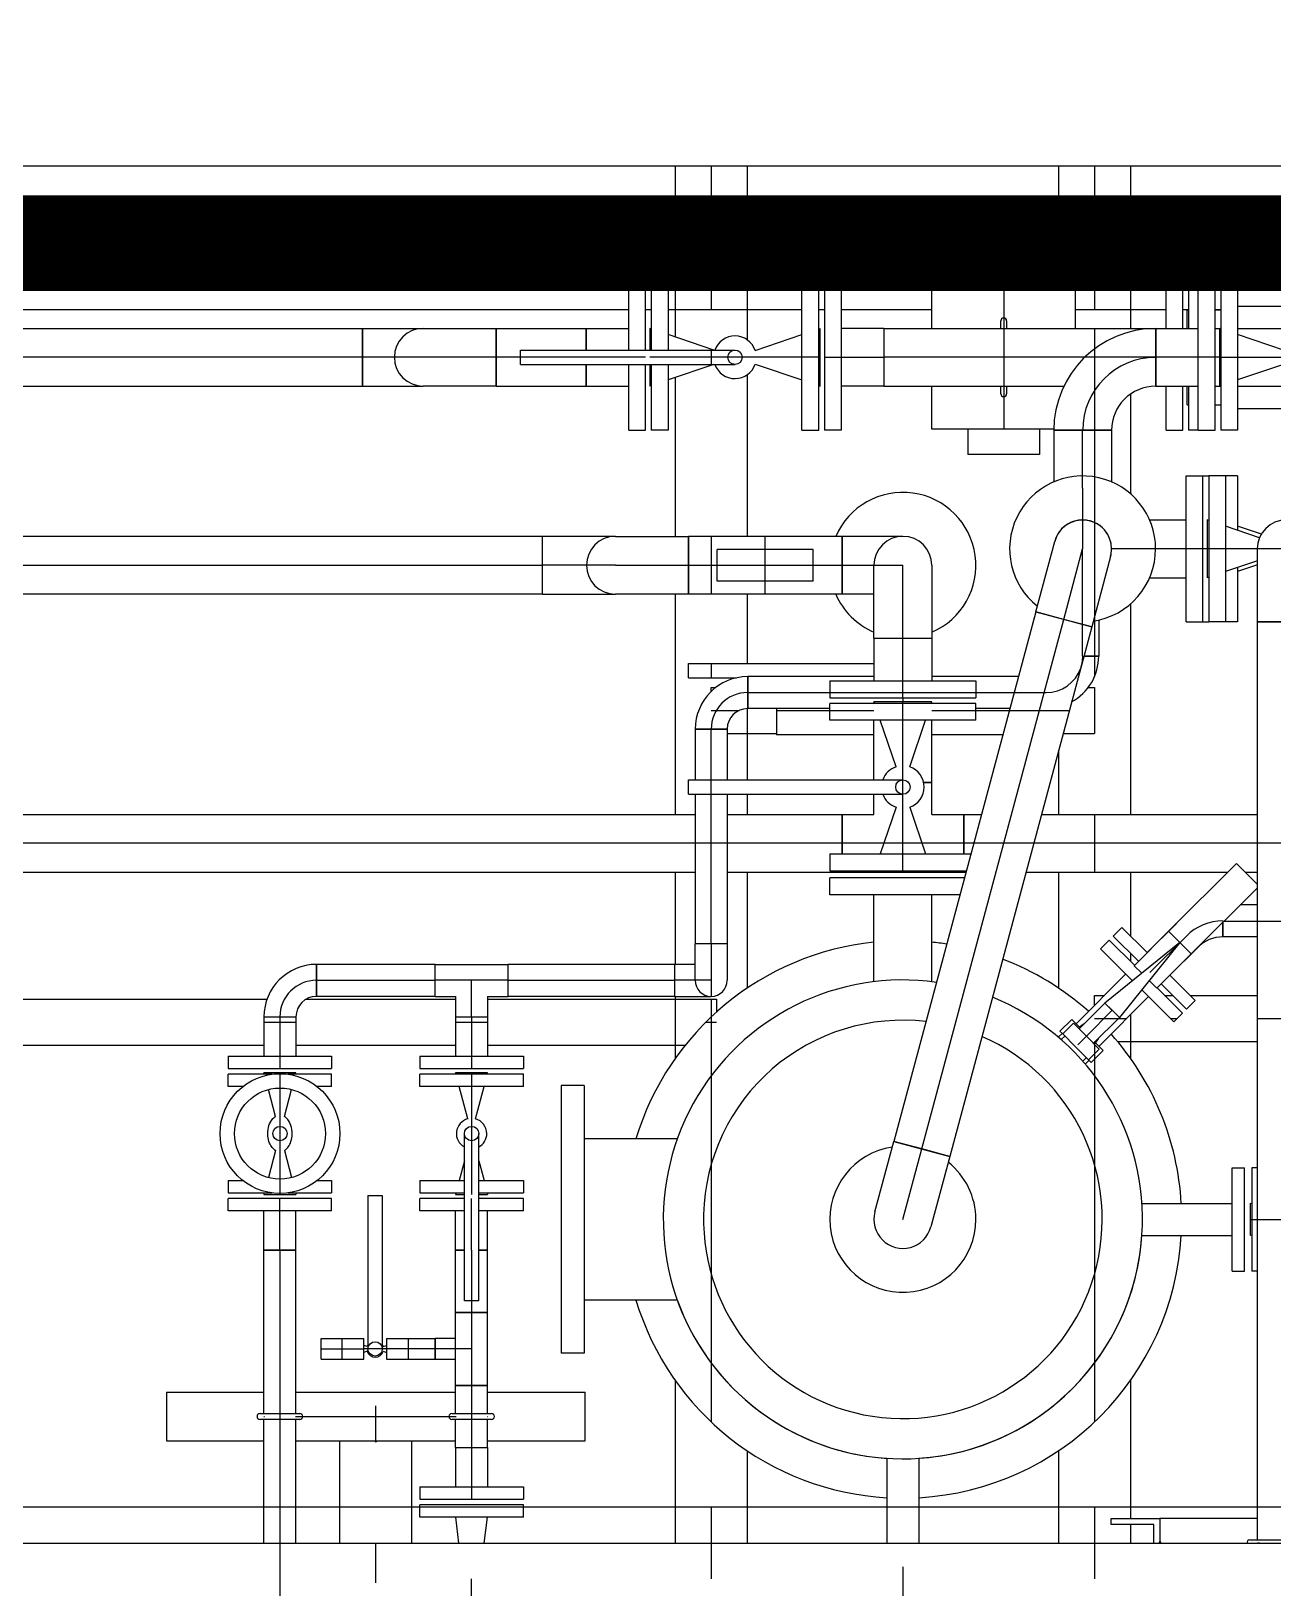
# Model space of a CAD drawing. Header units: inches. Extents: x 517790 to 538444, y 301815 to 302461.
# Drawn here: x 517886.676 to 517888.015, y 302346.398 to 302348.078 of the extents above; entities that cross this region are included whole.
import ezdxf

# ---------------------------------------------------------------- set-up
doc = ezdxf.new("R2010")
doc.units = ezdxf.units.IN
doc.header["$MEASUREMENT"] = 0
doc.linetypes.add('BLAST PROOF PARTITION-EMBED 1_DWG$0$DIVIDE2', pattern=[0.625, 0.25, -0.125, 0, -0.125, 0, -0.125])
doc.layers.add('Layout', color=6, linetype='Continuous', lineweight=15)
for name, color, linetype in [('电气-接地设计-接地线', 3, '接地线'), ('硅胶总平面底图 工艺装置区', 253, 'Continuous'), ('硅胶总平面底图0804', 253, 'Continuous')]:
    doc.layers.add(name, color=color, linetype=linetype)
doc.styles.add('EESLTYPE', font='TXT.shx')
doc.linetypes.add('接地线', pattern='A,500,["/",EESLTYPE,S=200,R=0,X=0,Y=-100],-200,60,-200', length=960)

msp = doc.modelspace()

# ---------------------------------------------------------------- linework, layer by layer
at = {"layer": 'Layout', "color": 9, "lineweight": -3}
msp.add_arc((517885.3168, 302344.7463), 11.9999, 0, 86.22389, dxfattribs=at)
at = {"layer": '电气-接地设计-接地线', "color": 1, "linetype": '接地线', "ltscale": 0.005, "const_width": 0.1033}
msp.add_lwpolyline([(517876.8497, 302347.8488), (517889.9277, 302347.8488)], dxfattribs=at)
at = {"layer": '硅胶总平面底图 工艺装置区', "linetype": 'BLAST PROOF PARTITION-EMBED 1_DWG$0$DIVIDE2', "lineweight": -3, "ltscale": 400}
msp.add_line((517871.7027, 302347.9323), (517894.8488, 302347.9323), dxfattribs=at)
at = {"layer": '硅胶总平面底图 工艺装置区', "color": 253, "linetype": 'Continuous', "lineweight": -3}
for p, q in [((517886.3758, 302347.9323), (517888.7357, 302347.9323)), ((517887.3704, 302347.9323), (517887.4479, 302347.9323)), ((517887.3704, 302347.9323), (517887.3704, 302347.7475)), ((517887.4091, 302347.9323), (517887.4091, 302347.7773)), ((517887.4479, 302347.9323), (517887.4479, 302347.7445)), ((517887.7837, 302347.9323), (517887.7837, 302347.8032)), ((517887.7837, 302347.9323), (517887.8612, 302347.9323)), ((517887.8225, 302347.9323), (517887.8225, 302347.7773)), ((517887.8612, 302347.9323), (517887.8612, 302347.7568)), ((517887.6857, 302347.8588), (517887.6857, 302347.8032)), ((517887.6857, 302347.8588), (517887.7632, 302347.8588)), ((517887.7632, 302347.8588), (517887.7632, 302347.8032)), ((517887.3202, 302347.7334), (517887.3202, 302347.8044)), ((517887.3202, 302347.8044), (517887.3384, 302347.8044)), ((517887.3384, 302347.7334), (517887.3384, 302347.8044)), ((517887.3445, 302347.8044), (517887.3445, 302347.7334)), ((517887.3626, 302347.8044), (517887.3445, 302347.8044)), ((517887.3626, 302347.8044), (517887.3626, 302347.7334)), ((517887.507, 302347.7257), (517887.507, 302347.8044)), ((517887.507, 302347.8044), (517887.5251, 302347.8044)), ((517887.5251, 302347.7257), (517887.5251, 302347.8044)), ((517887.5313, 302347.8044), (517887.5313, 302347.7257)), ((517887.5494, 302347.8044), (517887.5313, 302347.8044)), ((517887.5494, 302347.8044), (517887.5494, 302347.7257)), ((517887.802, 302347.8032), (517887.647, 302347.8032)), ((517887.647, 302347.7568), (517887.647, 302347.8032)), ((517887.7245, 302347.8032), (517887.7245, 302347.6482)), ((517887.802, 302347.7568), (517887.802, 302347.8032)), ((517887.8996, 302347.7568), (517887.8996, 302347.8044)), ((517887.8996, 302347.8044), (517887.9177, 302347.8044)), ((517887.9177, 302347.7568), (517887.9177, 302347.8044)), ((517887.9239, 302347.8044), (517887.9239, 302347.7568)), ((517887.9343, 302347.8044), (517887.9239, 302347.8044)), ((517887.9343, 302347.7257), (517887.9343, 302347.8044)), ((517887.9343, 302347.8044), (517887.9524, 302347.8044)), ((517887.9524, 302347.7257), (517887.9524, 302347.8044)), ((517887.9586, 302347.8044), (517887.9586, 302347.7257)), ((517887.9767, 302347.8044), (517887.9586, 302347.8044)), ((517887.9767, 302347.8044), (517887.9767, 302347.7257)), ((517887.9767, 302347.7809), (517888.0892, 302347.7809)), ((517886.6035, 302347.7773), (517887.3202, 302347.7773)), ((517887.3384, 302347.7773), (517887.3445, 302347.7773)), ((517887.3626, 302347.7773), (517887.507, 302347.7773)), ((517887.5251, 302347.7773), (517887.5313, 302347.7773)), ((517887.5494, 302347.7773), (517887.647, 302347.7773)), ((517887.7214, 302347.7568), (517887.7214, 302347.7649)), ((517887.7276, 302347.7649), (517887.7276, 302347.7568)), ((517887.802, 302347.7773), (517887.8996, 302347.7773)), ((517887.9177, 302347.7773), (517887.9239, 302347.7773)), ((517887.9223, 302347.7568), (517887.9223, 302347.7768)), ((517887.9223, 302347.7768), (517887.9239, 302347.7768)), ((517887.9524, 302347.7773), (517887.9586, 302347.7773)), ((517887.9524, 302347.7768), (517887.9586, 302347.7768)), ((517886.5856, 302347.7568), (517887.0331, 302347.7568)), ((517887.0331, 302347.7257), (517887.0331, 302347.7568)), ((517887.0331, 302347.7568), (517887.0987, 302347.7568)), ((517887.0331, 302347.7568), (517887.0331, 302347.6945)), ((517887.0987, 302347.7568), (517887.1774, 302347.7568)), ((517887.1774, 302347.7568), (517887.1774, 302347.7257)), ((517887.1774, 302347.7568), (517887.2743, 302347.7568)), ((517887.1774, 302347.6945), (517887.1774, 302347.7568)), ((517887.2743, 302347.7568), (517887.2743, 302347.7334)), ((517887.2743, 302347.7334), (517887.2743, 302347.7568)), ((517887.2743, 302347.7568), (517887.3202, 302347.7568)), ((517887.343, 302347.7568), (517887.343, 302347.7334)), ((517887.3445, 302347.7563), (517887.343, 302347.7568)), ((517887.412, 302347.7334), (517887.3626, 302347.7502)), ((517887.4566, 302347.733), (517887.507, 302347.7502)), ((517887.5251, 302347.7563), (517887.5267, 302347.7568)), ((517887.5267, 302347.6945), (517887.5267, 302347.7568)), ((517887.5953, 302347.7568), (517887.5494, 302347.7568)), ((517887.5953, 302347.7568), (517887.5953, 302347.7257)), ((517887.5953, 302347.7568), (517887.8884, 302347.7568)), ((517887.5953, 302347.7568), (517887.5953, 302347.7257)), ((517887.8225, 302347.7568), (517887.8225, 302347.3815)), ((517887.8884, 302347.7568), (517887.8884, 302347.6945)), ((517887.8884, 302347.7257), (517887.8884, 302347.7568)), ((517887.8884, 302347.7568), (517887.9343, 302347.7568)), ((517887.9524, 302347.7568), (517887.9586, 302347.7568)), ((517887.957, 302347.7568), (517887.957, 302347.6945)), ((517887.9586, 302347.7563), (517887.957, 302347.7568)), ((517887.9767, 302347.7568), (517888.1211, 302347.7568)), ((517888.0271, 302347.733), (517887.9767, 302347.7502)), ((517887.2035, 302347.7257), (517887.2035, 302347.7334)), ((517887.2035, 302347.7334), (517887.4348, 302347.7334)), ((517887.4091, 302347.7344), (517887.4091, 302347.717)), ((517887.0331, 302347.7257), (517886.5856, 302347.7257)), ((517887.0675, 302347.7257), (517887.0331, 302347.7257)), ((517887.0331, 302347.7257), (517887.0331, 302347.7257)), ((517887.0331, 302347.7257), (517887.0331, 302347.7257)), ((517887.0331, 302347.6945), (517887.0331, 302347.7257)), ((517887.0987, 302347.7257), (517887.0675, 302347.7257)), ((517887.1774, 302347.7257), (517887.0987, 302347.7257)), ((517887.2035, 302347.7257), (517887.1774, 302347.7257)), ((517887.1774, 302347.7257), (517887.1774, 302347.6945)), ((517887.1774, 302347.7257), (517887.1774, 302347.7257)), ((517887.1774, 302347.7257), (517887.1774, 302347.7257)), ((517887.2743, 302347.7257), (517887.2035, 302347.7257)), ((517887.2035, 302347.7179), (517887.2035, 302347.7257)), ((517887.2035, 302347.7179), (517887.4348, 302347.7179)), ((517887.3384, 302347.7257), (517887.2743, 302347.7257)), ((517887.2743, 302347.7179), (517887.2743, 302347.6945)), ((517887.2743, 302347.6945), (517887.2743, 302347.7179)), ((517887.3202, 302347.6469), (517887.3202, 302347.7179)), ((517887.3384, 302347.6469), (517887.3384, 302347.7179)), ((517887.5267, 302347.7257), (517887.343, 302347.7257)), ((517887.343, 302347.7179), (517887.343, 302347.6945)), ((517887.3445, 302347.7179), (517887.3445, 302347.6469)), ((517887.3626, 302347.7179), (517887.3626, 302347.6469)), ((517887.412, 302347.7179), (517887.3626, 302347.7012)), ((517887.4566, 302347.7183), (517887.507, 302347.7012)), ((517887.507, 302347.6469), (517887.507, 302347.7257)), ((517887.5251, 302347.6469), (517887.5251, 302347.7257)), ((517887.5313, 302347.7257), (517887.5953, 302347.7257)), ((517887.5313, 302347.7257), (517887.5313, 302347.6469)), ((517887.5494, 302347.7257), (517887.5494, 302347.6469)), ((517887.8117, 302347.7257), (517887.5953, 302347.7257)), ((517887.5953, 302347.7257), (517887.5953, 302347.6945)), ((517887.5953, 302347.7257), (517887.5953, 302347.6945)), ((517887.8883, 302347.7257), (517887.8117, 302347.7257)), ((517887.8884, 302347.7257), (517887.8883, 302347.7257)), ((517887.8884, 302347.7257), (517887.8884, 302347.7257)), ((517887.9524, 302347.7257), (517887.8884, 302347.7257)), ((517887.8884, 302347.6945), (517887.8884, 302347.7257)), ((517887.9343, 302347.6469), (517887.9343, 302347.7257)), ((517887.957, 302347.7257), (517887.9524, 302347.7257)), ((517887.9524, 302347.6469), (517887.9524, 302347.7257)), ((517887.957, 302347.7257), (517888.1407, 302347.7257)), ((517887.9586, 302347.7257), (517887.9586, 302347.6469)), ((517887.9767, 302347.7257), (517887.9767, 302347.6469)), ((517888.0271, 302347.7183), (517887.9767, 302347.7012)), ((517887.3704, 302347.7038), (517887.3704, 302347.5325)), ((517887.4479, 302347.7068), (517887.4479, 302347.5325)), ((517886.5856, 302347.6945), (517887.0331, 302347.6945)), ((517887.0331, 302347.6945), (517887.0987, 302347.6945)), ((517887.1774, 302347.6945), (517887.0987, 302347.6945)), ((517887.1774, 302347.6945), (517887.2743, 302347.6945)), ((517887.2743, 302347.6945), (517887.3202, 302347.6945)), ((517887.3445, 302347.695), (517887.343, 302347.6945)), ((517887.5251, 302347.695), (517887.5267, 302347.6945)), ((517887.5953, 302347.6945), (517887.5494, 302347.6945)), ((517887.5953, 302347.6945), (517887.7893, 302347.6945)), ((517887.647, 302347.6482), (517887.647, 302347.6945)), ((517887.7214, 302347.6864), (517887.7214, 302347.6945)), ((517887.7276, 302347.6945), (517887.7276, 302347.6864)), ((517887.8612, 302347.686), (517887.8612, 302347.5785)), ((517887.8884, 302347.6945), (517887.9343, 302347.6945)), ((517887.8996, 302347.6469), (517887.8996, 302347.6945)), ((517887.9177, 302347.6469), (517887.9177, 302347.6945)), ((517887.9223, 302347.6745), (517887.9223, 302347.6945)), ((517887.9239, 302347.6945), (517887.9239, 302347.6469)), ((517887.9524, 302347.6945), (517887.9586, 302347.6945)), ((517887.9586, 302347.695), (517887.957, 302347.6945)), ((517887.9767, 302347.6945), (517888.1211, 302347.6945)), ((517887.9223, 302347.6745), (517887.9239, 302347.6745)), ((517887.9524, 302347.6745), (517887.9586, 302347.6745)), ((517887.9767, 302347.6704), (517888.0892, 302347.6704)), ((517887.3202, 302347.6469), (517887.3384, 302347.6469)), ((517887.3626, 302347.6469), (517887.3445, 302347.6469)), ((517887.507, 302347.6469), (517887.5251, 302347.6469)), ((517887.5494, 302347.6469), (517887.5313, 302347.6469)), ((517887.7785, 302347.6482), (517887.647, 302347.6482)), ((517887.6857, 302347.6482), (517887.6857, 302347.6209)), ((517887.7632, 302347.6482), (517887.7632, 302347.6209)), ((517887.8408, 302347.6469), (517887.7785, 302347.6469)), ((517887.7785, 302347.6469), (517887.7785, 302347.5913)), ((517887.7785, 302347.6469), (517887.8408, 302347.6469)), ((517887.8096, 302347.5977), (517887.8096, 302347.6469)), ((517887.8096, 302347.6469), (517887.8096, 302347.6469)), ((517887.8096, 302347.6469), (517887.8096, 302347.6469)), ((517887.8408, 302347.6469), (517887.8408, 302347.5913)), ((517887.8996, 302347.6469), (517887.9177, 302347.6469)), ((517887.9343, 302347.6469), (517887.9239, 302347.6469)), ((517887.9343, 302347.6469), (517887.9524, 302347.6469)), ((517887.9767, 302347.6469), (517887.9586, 302347.6469)), ((517887.7632, 302347.6209), (517887.6857, 302347.6209)), ((517887.8096, 302347.5846), (517887.8096, 302347.5977)), ((517887.9212, 302347.519), (517887.9212, 302347.5977)), ((517887.9212, 302347.5977), (517887.9393, 302347.5977)), ((517887.9393, 302347.519), (517887.9393, 302347.5977)), ((517887.9393, 302347.5977), (517887.9455, 302347.5977)), ((517887.9455, 302347.5977), (517887.9455, 302347.519)), ((517887.9636, 302347.5977), (517887.9455, 302347.5977)), ((517887.9636, 302347.5977), (517887.9636, 302347.519)), ((517887.9767, 302347.5977), (517887.9636, 302347.5977)), ((517887.9767, 302347.5977), (517887.9767, 302347.539)), ((517887.8096, 302347.5846), (517887.8096, 302347.519)), ((517887.8096, 302347.5846), (517887.8096, 302347.5846)), ((517887.8819, 302347.5502), (517887.9212, 302347.5502)), ((517887.9439, 302347.5502), (517887.9439, 302347.519)), ((517887.9455, 302347.5496), (517887.9439, 302347.5502)), ((517887.2271, 302347.5325), (517886.5856, 302347.5325)), ((517887.2271, 302347.4701), (517887.2271, 302347.5325)), ((517887.2271, 302347.5013), (517887.2271, 302347.5325)), ((517887.3058, 302347.5325), (517887.2271, 302347.5325)), ((517887.3058, 302347.5325), (517887.3846, 302347.5325)), ((517887.3846, 302347.4701), (517887.3846, 302347.5325)), ((517887.4674, 302347.5325), (517887.3846, 302347.5325)), ((517887.3846, 302347.5325), (517887.3846, 302347.4701)), ((517887.4091, 302347.5325), (517887.4091, 302347.4701)), ((517887.4674, 302347.4701), (517887.4674, 302347.5325)), ((517887.5502, 302347.5325), (517887.4674, 302347.5325)), ((517887.5502, 302347.4701), (517887.5502, 302347.5325)), ((517887.5502, 302347.5325), (517887.5502, 302347.4701)), ((517887.6158, 302347.5325), (517887.5502, 302347.5325)), ((517888.0004, 302347.531), (517887.9636, 302347.5435)), ((517888.0023, 302347.5348), (517887.9767, 302347.5435)), ((517887.4674, 302347.5185), (517887.4157, 302347.5185)), ((517887.4157, 302347.4841), (517887.4157, 302347.5185)), ((517887.519, 302347.5185), (517887.4674, 302347.5185)), ((517887.519, 302347.4841), (517887.519, 302347.5185)), ((517887.7591, 302347.451), (517887.7795, 302347.5271)), ((517887.7892, 302347.4429), (517887.8096, 302347.519)), ((517887.8096, 302347.4665), (517887.8096, 302347.519)), ((517887.8752, 302347.519), (517887.8408, 302347.519)), ((517887.8884, 302347.519), (517887.8752, 302347.519)), ((517887.8752, 302347.519), (517887.8752, 302347.519)), ((517887.9393, 302347.519), (517887.8884, 302347.519)), ((517887.9212, 302347.4403), (517887.9212, 302347.519)), ((517887.9393, 302347.4403), (517887.9393, 302347.519)), ((517887.9439, 302347.519), (517887.9393, 302347.519)), ((517887.998, 302347.519), (517887.9439, 302347.519)), ((517887.9439, 302347.519), (517887.9439, 302347.4878)), ((517887.9455, 302347.519), (517887.9455, 302347.4403)), ((517887.9636, 302347.519), (517887.9636, 302347.4403)), ((517887.998, 302347.4403), (517887.998, 302347.519)), ((517888.0291, 302347.519), (517887.998, 302347.519)), ((517886.5856, 302347.5013), (517887.2271, 302347.5013)), ((517887.2271, 302347.5013), (517887.2271, 302347.5013)), ((517887.2271, 302347.5013), (517887.2271, 302347.5013)), ((517887.2746, 302347.5013), (517887.2271, 302347.5013)), ((517887.2271, 302347.4701), (517887.2271, 302347.5013)), ((517887.3058, 302347.5013), (517887.2746, 302347.5013)), ((517887.3058, 302347.5013), (517887.3846, 302347.5013)), ((517887.3845, 302347.5013), (517887.3845, 302347.5013)), ((517887.3846, 302347.5013), (517887.3845, 302347.5013)), ((517887.3846, 302347.5013), (517887.4157, 302347.5013)), ((517887.4157, 302347.5013), (517887.4674, 302347.5013)), ((517887.4674, 302347.5013), (517887.4674, 302347.5013)), ((517887.4674, 302347.5013), (517887.4674, 302347.5013)), ((517887.4674, 302347.5013), (517887.519, 302347.5013)), ((517887.519, 302347.5013), (517887.5502, 302347.5013)), ((517887.5502, 302347.5013), (517887.5846, 302347.5013)), ((517887.5502, 302347.5013), (517887.5502, 302347.5013)), ((517887.5846, 302347.5013), (517887.6158, 302347.5013)), ((517887.5846, 302347.4226), (517887.5846, 302347.5013)), ((517887.6158, 302347.4226), (517887.6158, 302347.5013)), ((517887.647, 302347.5013), (517887.647, 302347.4226)), ((517887.8397, 302347.5109), (517887.8194, 302347.4349)), ((517887.998, 302347.5062), (517887.9636, 302347.4945)), ((517887.998, 302347.5017), (517887.9767, 302347.4945)), ((517887.9767, 302347.499), (517887.9767, 302347.4403)), ((517887.4674, 302347.4841), (517887.4157, 302347.4841)), ((517887.519, 302347.4841), (517887.4674, 302347.4841)), ((517887.8819, 302347.4878), (517887.9212, 302347.4878)), ((517887.9455, 302347.4884), (517887.9439, 302347.4878)), ((517887.2271, 302347.4701), (517886.5856, 302347.4701)), ((517887.2271, 302347.4701), (517887.3058, 302347.4701)), ((517887.3846, 302347.4701), (517887.3058, 302347.4701)), ((517887.3704, 302347.4701), (517887.3704, 302347.2325)), ((517887.4674, 302347.4701), (517887.3846, 302347.4701)), ((517887.4479, 302347.4701), (517887.4479, 302347.3954)), ((517887.5502, 302347.4701), (517887.4674, 302347.4701)), ((517887.5846, 302347.4701), (517887.5502, 302347.4701)), ((517887.8096, 302347.4034), (517887.8096, 302347.4665)), ((517887.8096, 302347.4665), (517887.8096, 302347.4665)), ((517887.7591, 302347.451), (517887.6061, 302346.8798)), ((517887.7591, 302347.451), (517887.8194, 302347.4349)), ((517887.7892, 302347.4429), (517887.7591, 302347.451)), ((517887.8612, 302347.4595), (517887.8612, 302347.2325)), ((517887.6362, 302346.8717), (517887.7892, 302347.4429)), ((517887.8194, 302347.4349), (517887.6663, 302346.8637)), ((517887.7893, 302347.4429), (517887.7892, 302347.4429)), ((517887.8194, 302347.4349), (517887.7892, 302347.4429)), ((517887.7893, 302347.443), (517887.7893, 302347.4429)), ((517887.8269, 302347.4422), (517887.8269, 302347.4034)), ((517887.9212, 302347.4403), (517887.9393, 302347.4403)), ((517887.9393, 302347.4403), (517887.9455, 302347.4403)), ((517887.9636, 302347.4403), (517887.9455, 302347.4403)), ((517887.9767, 302347.4403), (517887.9636, 302347.4403)), ((517888.0603, 302347.4403), (517887.998, 302347.4403)), ((517887.998, 302347.4403), (517888.0603, 302347.4403)), ((517887.998, 302346.45), (517887.998, 302347.4403)), ((517887.5846, 302347.4226), (517887.6158, 302347.4226)), ((517887.5846, 302347.4226), (517887.5846, 302347.3766)), ((517887.5846, 302347.4226), (517887.647, 302347.4226)), ((517887.6158, 302347.3585), (517887.6158, 302347.4226)), ((517887.6158, 302347.4226), (517887.647, 302347.4226)), ((517887.6158, 302347.4226), (517887.6158, 302347.4226)), ((517887.6158, 302347.4226), (517887.6158, 302347.4226)), ((517887.647, 302347.4226), (517887.647, 302347.3766)), ((517887.3845, 302347.3799), (517887.3845, 302347.3954)), ((517887.3845, 302347.3954), (517887.5846, 302347.3954)), ((517887.4091, 302347.3954), (517887.4091, 302347.3799)), ((517887.8096, 302347.4034), (517887.8096, 302347.4034)), ((517887.8096, 302347.4034), (517887.8096, 302347.4033)), ((517887.8269, 302347.4034), (517887.8109, 302347.4034)), ((517887.8109, 302347.4034), (517887.8269, 302347.4034)), ((517887.3845, 302347.3799), (517887.4363, 302347.3799)), ((517887.4485, 302347.3813), (517887.4485, 302347.3467)), ((517887.4485, 302347.364), (517887.4485, 302347.3813)), ((517887.5846, 302347.3813), (517887.4485, 302347.3813)), ((517887.7405, 302347.3813), (517887.647, 302347.3813)), ((517887.4091, 302347.3653), (517887.4091, 302347.3696)), ((517887.4091, 302347.3696), (517887.4141, 302347.3696)), ((517887.4485, 302347.364), (517887.4485, 302347.364)), ((517887.4485, 302347.364), (517887.4485, 302347.364)), ((517887.4485, 302347.364), (517887.5371, 302347.364)), ((517887.4485, 302347.3467), (517887.4485, 302347.364)), ((517887.5371, 302347.3766), (517887.6158, 302347.3766)), ((517887.5371, 302347.3766), (517887.5371, 302347.3585)), ((517887.5371, 302347.364), (517887.6946, 302347.364)), ((517887.6158, 302347.3766), (517887.6946, 302347.3766)), ((517887.6946, 302347.3766), (517887.6946, 302347.3585)), ((517887.6946, 302347.364), (517887.7358, 302347.364)), ((517887.7358, 302347.364), (517887.7703, 302347.364)), ((517887.7703, 302347.364), (517887.7703, 302347.364)), ((517887.7703, 302347.364), (517887.7703, 302347.364)), ((517887.8157, 302347.3696), (517887.8225, 302347.3696)), ((517887.8225, 302347.3696), (517887.8225, 302347.32)), ((517887.4091, 302347.3448), (517887.4394, 302347.3448)), ((517887.4479, 302347.3467), (517887.4479, 302347.2698)), ((517887.5371, 302347.3467), (517887.4485, 302347.3467)), ((517887.4797, 302347.3467), (517887.4797, 302347.3185)), ((517887.4797, 302347.3448), (517887.5846, 302347.3448)), ((517887.5371, 302347.3585), (517887.6158, 302347.3585)), ((517887.6158, 302347.3523), (517887.5371, 302347.3523)), ((517887.5371, 302347.3342), (517887.5371, 302347.3523)), ((517887.6158, 302347.3539), (517887.5846, 302347.3539)), ((517887.5852, 302347.3523), (517887.5846, 302347.3539)), ((517887.6158, 302347.3585), (517887.6158, 302347.3539)), ((517887.6158, 302347.3585), (517887.6946, 302347.3585)), ((517887.6158, 302347.1702), (517887.6158, 302347.3539)), ((517887.647, 302347.3539), (517887.6158, 302347.3539)), ((517887.6946, 302347.3523), (517887.6158, 302347.3523)), ((517887.6464, 302347.3523), (517887.647, 302347.3539)), ((517887.647, 302347.3448), (517887.7952, 302347.3448)), ((517887.6946, 302347.3342), (517887.6946, 302347.3523)), ((517887.7312, 302347.3467), (517887.6946, 302347.3467)), ((517887.6158, 302347.3342), (517887.5371, 302347.3342)), ((517887.5846, 302347.2698), (517887.5846, 302347.3342)), ((517887.6084, 302347.2838), (517887.5913, 302347.3342)), ((517887.6946, 302347.3342), (517887.6158, 302347.3342)), ((517887.6232, 302347.2838), (517887.6403, 302347.3342)), ((517887.647, 302347.267), (517887.647, 302347.3342)), ((517887.4264, 302347.3246), (517887.3919, 302347.3246)), ((517887.3919, 302347.3246), (517887.3919, 302347.2698)), ((517887.3919, 302347.3246), (517887.4264, 302347.3246)), ((517887.4091, 302347.2698), (517887.4091, 302347.3246)), ((517887.4091, 302347.3246), (517887.4091, 302347.3246)), ((517887.4091, 302347.3246), (517887.4091, 302347.3246)), ((517887.4264, 302347.3246), (517887.4264, 302347.2698)), ((517887.4264, 302347.32), (517887.4797, 302347.32)), ((517887.5846, 302347.3185), (517887.4797, 302347.3185)), ((517887.7236, 302347.3185), (517887.647, 302347.3185)), ((517887.7886, 302347.32), (517887.8225, 302347.32)), ((517887.7837, 302347.3019), (517887.7837, 302347.2325)), ((517887.3845, 302347.2621), (517887.3845, 302347.2698)), ((517887.3845, 302347.2698), (517887.6158, 302347.2698)), ((517887.3845, 302347.2543), (517887.3845, 302347.2621)), ((517887.4091, 302347.2543), (517887.4091, 302347.2698)), ((517887.6382, 302347.267), (517887.647, 302347.267)), ((517887.647, 302347.267), (517887.6382, 302347.267)), ((517887.647, 302347.2325), (517887.647, 302347.267)), ((517887.3845, 302347.2543), (517887.6158, 302347.2543)), ((517887.3919, 302347.2543), (517887.3919, 302347.0929)), ((517887.4091, 302347.0929), (517887.4091, 302347.2543)), ((517887.4264, 302347.2543), (517887.4264, 302347.0929)), ((517887.4479, 302347.2543), (517887.4479, 302347.2325)), ((517887.5846, 302347.2325), (517887.5846, 302347.2543)), ((517886.5856, 302347.2325), (517887.3919, 302347.2325)), ((517887.4264, 302347.2325), (517887.5502, 302347.2325)), ((517887.5502, 302347.1899), (517887.5502, 302347.2325)), ((517887.5502, 302347.2325), (517887.5846, 302347.2325)), ((517887.5502, 302347.2325), (517887.5502, 302347.1899)), ((517887.6084, 302347.2403), (517887.5913, 302347.1899)), ((517887.6232, 302347.2403), (517887.6403, 302347.1899)), ((517887.647, 302347.2325), (517887.6814, 302347.2325)), ((517887.6814, 302347.2325), (517887.6814, 302347.1899)), ((517887.6814, 302347.2325), (517887.7006, 302347.2325)), ((517887.6814, 302347.1899), (517887.6814, 302347.2325)), ((517887.7651, 302347.2325), (517887.998, 302347.2325)), ((517887.8225, 302347.2325), (517887.8225, 302347.1702)), ((517887.3919, 302347.2014), (517886.5856, 302347.2014)), ((517887.4264, 302347.2014), (517887.3919, 302347.2014)), ((517887.5502, 302347.2014), (517887.4264, 302347.2014)), ((517887.5952, 302347.2014), (517887.5502, 302347.2014)), ((517887.5502, 302347.2014), (517887.5502, 302347.2014)), ((517887.5502, 302347.2014), (517887.5502, 302347.2014)), ((517887.6364, 302347.2014), (517887.5952, 302347.2014)), ((517887.6814, 302347.2014), (517887.6364, 302347.2014)), ((517887.6923, 302347.2014), (517887.6814, 302347.2014)), ((517887.6814, 302347.2014), (517887.6814, 302347.2014)), ((517887.7568, 302347.2014), (517887.6923, 302347.2014)), ((517887.998, 302347.2014), (517887.7568, 302347.2014)), ((517888.0603, 302347.2014), (517887.998, 302347.2014)), ((517887.5371, 302347.1899), (517887.6158, 302347.1899)), ((517887.5371, 302347.1899), (517887.5371, 302347.1718)), ((517887.6158, 302347.1899), (517887.6892, 302347.1899)), ((517887.9754, 302347.1796), (517887.9023, 302347.1065)), ((517887.998, 302347.157), (517887.9754, 302347.1796)), ((517886.5856, 302347.1702), (517887.3919, 302347.1702)), ((517887.3704, 302347.1702), (517887.3704, 302347.0708)), ((517887.4264, 302347.1702), (517887.5502, 302347.1702)), ((517887.4479, 302347.1702), (517887.4479, 302347.0451)), ((517887.5371, 302347.1718), (517887.6158, 302347.1718)), ((517887.6158, 302347.164), (517887.5371, 302347.164)), ((517887.5371, 302347.1459), (517887.5371, 302347.164)), ((517887.5502, 302347.1702), (517887.5502, 302347.1718)), ((517887.5502, 302347.1718), (517887.5502, 302347.1702)), ((517887.5502, 302347.1702), (517887.5847, 302347.1702)), ((517887.5852, 302347.1718), (517887.5846, 302347.1702)), ((517887.5846, 302347.1702), (517887.647, 302347.1702)), ((517887.6158, 302347.1718), (517887.6843, 302347.1718)), ((517887.6822, 302347.164), (517887.6158, 302347.164)), ((517887.6464, 302347.1718), (517887.647, 302347.1702)), ((517887.647, 302347.1702), (517887.6814, 302347.1702)), ((517887.6814, 302347.1718), (517887.6814, 302347.1702)), ((517887.6814, 302347.1702), (517887.6814, 302347.1718)), ((517887.6814, 302347.1702), (517887.6839, 302347.1702)), ((517887.7484, 302347.1702), (517887.966, 302347.1702)), ((517887.7837, 302347.1702), (517887.7837, 302347.0451)), ((517887.8612, 302347.1702), (517887.8612, 302347.1015)), ((517887.9848, 302347.1702), (517887.998, 302347.1702)), ((517887.6158, 302347.1459), (517887.5371, 302347.1459)), ((517887.5846, 302347.0521), (517887.5846, 302347.1459)), ((517887.6774, 302347.1459), (517887.6158, 302347.1459)), ((517887.647, 302347.0521), (517887.647, 302347.1459)), ((517887.998, 302347.1535), (517887.9267, 302347.0822)), ((517887.998, 302347.1349), (517887.9794, 302347.1349)), ((517887.852, 302347.1107), (517887.8427, 302347.1014)), ((517887.852, 302347.1107), (517887.8793, 302347.0835)), ((517887.9092, 302347.1135), (517887.8792, 302347.0835)), ((517887.9092, 302347.1135), (517887.9093, 302347.1135)), ((517887.9092, 302347.1135), (517887.9093, 302347.1135)), ((517887.9609, 302347.1176), (517887.9621, 302347.1176)), ((517887.9609, 302347.1176), (517887.9609, 302347.1176)), ((517887.9609, 302347.1176), (517887.9609, 302347.1176)), ((517887.9609, 302347.1004), (517887.9609, 302347.1164)), ((517887.9609, 302347.1164), (517887.9609, 302347.1004)), ((517887.9621, 302347.1176), (517887.998, 302347.1176)), ((517887.998, 302347.1176), (517888.0603, 302347.1176)), ((517887.4264, 302347.0929), (517887.3919, 302347.0929)), ((517887.4264, 302347.0929), (517887.3919, 302347.0929)), ((517887.3919, 302347.0536), (517887.3919, 302347.0929)), ((517887.4091, 302347.0929), (517887.4091, 302347.0929)), ((517887.4091, 302347.0929), (517887.4091, 302347.0929)), ((517887.4091, 302347.0929), (517887.4091, 302347.0536)), ((517887.4264, 302347.0929), (517887.4264, 302347.0536)), ((517887.829, 302347.0877), (517887.8383, 302347.097)), ((517887.9145, 302347.0944), (517887.8336, 302347.0291)), ((517887.8656, 302347.0698), (517887.8383, 302347.097)), ((517887.8427, 302347.1014), (517887.8699, 302347.0741)), ((517887.9145, 302347.0944), (517887.8492, 302347.0135)), ((517887.9023, 302347.1065), (517887.8652, 302347.0694)), ((517887.8821, 302347.062), (517887.9215, 302347.1013)), ((517887.9267, 302347.0822), (517887.9023, 302347.1065)), ((517887.9215, 302347.1013), (517887.9215, 302347.1013)), ((517887.9215, 302347.1013), (517887.9215, 302347.1013)), ((517887.998, 302347.1004), (517887.9609, 302347.1004)), ((517887.8635, 302347.0532), (517887.829, 302347.0877)), ((517887.8612, 302347.0828), (517887.8612, 302347.0741)), ((517887.9267, 302347.0822), (517887.8896, 302347.0451)), ((517887.9337, 302347.0891), (517887.9036, 302347.0591)), ((517887.9336, 302347.0891), (517887.9337, 302347.0891)), ((517887.9336, 302347.0891), (517887.9337, 302347.0891)), ((517886.9835, 302347.0708), (517886.9835, 302347.0363)), ((517886.9835, 302347.0363), (517886.9835, 302347.0708)), ((517887.1114, 302347.0708), (517886.9835, 302347.0708)), ((517887.1114, 302347.0363), (517887.1114, 302347.0708)), ((517887.1114, 302347.0363), (517887.1114, 302347.0708)), ((517887.1114, 302347.0708), (517887.1902, 302347.0708)), ((517887.1902, 302347.0363), (517887.1902, 302347.0708)), ((517887.1902, 302347.0363), (517887.1902, 302347.0708)), ((517887.3698, 302347.0708), (517887.1902, 302347.0708)), ((517887.3698, 302347.0536), (517887.3698, 302347.0708)), ((517887.3919, 302347.0708), (517887.3698, 302347.0708)), ((517887.3698, 302347.0363), (517887.3698, 302347.0708)), ((517887.8026, 302347.0068), (517887.8562, 302347.0605)), ((517887.8734, 302347.0612), (517887.8652, 302347.0694)), ((517887.9036, 302347.0591), (517887.9309, 302347.0319)), ((517886.9835, 302347.0536), (517886.9835, 302347.0536)), ((517886.9835, 302347.0536), (517886.9835, 302347.0536)), ((517886.9835, 302347.0536), (517887.1114, 302347.0536)), ((517887.1114, 302347.0536), (517887.1115, 302347.0536)), ((517887.1902, 302347.0536), (517887.1114, 302347.0536)), ((517887.1115, 302347.0536), (517887.1115, 302347.0536)), ((517887.1508, 302347.0142), (517887.1508, 302347.0536)), ((517887.1902, 302347.0536), (517887.1902, 302347.0536)), ((517887.1902, 302347.0536), (517887.3698, 302347.0536)), ((517887.3698, 302347.0536), (517887.3698, 302347.0536)), ((517887.3698, 302347.0536), (517887.3698, 302347.0536)), ((517887.3919, 302347.0536), (517887.3698, 302347.0536)), ((517887.3698, 302347.0363), (517887.3698, 302347.0536)), ((517887.4091, 302347.0536), (517887.3919, 302347.0536)), ((517887.4091, 302347.0536), (517887.4091, 302347.0363)), ((517887.9079, 302347.0088), (517887.8733, 302347.0434)), ((517887.8896, 302347.0451), (517887.8814, 302347.0533)), ((517887.9172, 302347.0182), (517887.8899, 302347.0454)), ((517887.8943, 302347.0498), (517887.9215, 302347.0225)), ((517886.5708, 302347.0332), (517886.9302, 302347.0332)), ((517886.9722, 302347.0332), (517887.1336, 302347.0332)), ((517887.1114, 302347.0363), (517886.9835, 302347.0363)), ((517887.1114, 302347.0363), (517887.1336, 302347.0363)), ((517887.1336, 302347.0363), (517887.1336, 302347.0142)), ((517887.1681, 302347.0363), (517887.1902, 302347.0363)), ((517887.1681, 302347.0363), (517887.1681, 302347.0142)), ((517887.1681, 302347.0332), (517887.4147, 302347.0332)), ((517887.3698, 302347.0363), (517887.1902, 302347.0363)), ((517887.3698, 302347.0363), (517887.4091, 302347.0363)), ((517887.3704, 302347.0363), (517887.3704, 302346.9694)), ((517887.4091, 302347.0332), (517887.4091, 302346.5772)), ((517887.4147, 302347.0332), (517887.4147, 302347.0192)), ((517887.8336, 302347.0291), (517887.8058, 302347.0013)), ((517887.8225, 302347.0267), (517887.8225, 302347.0373)), ((517887.8225, 302347.0373), (517887.8331, 302347.0373)), ((517887.827, 302346.9824), (517887.8806, 302347.0361)), ((517887.8336, 302347.0291), (517887.8492, 302347.0135)), ((517887.8414, 302347.0213), (517887.8336, 302347.0291)), ((517887.898, 302347.0373), (517887.9067, 302347.0373)), ((517887.9309, 302347.0319), (517887.9215, 302347.0225)), ((517887.9254, 302347.0373), (517887.998, 302347.0373)), ((517886.9269, 302347.0142), (517886.9442, 302347.0142)), ((517886.9269, 302347.0142), (517886.9269, 302346.9717)), ((517886.9269, 302347.0142), (517886.9614, 302347.0142)), ((517886.9269, 302347.0084), (517886.9614, 302347.0084)), ((517886.9442, 302347.0142), (517886.9442, 302346.9585)), ((517886.9442, 302347.0142), (517886.9614, 302347.0142)), ((517886.9442, 302347.0142), (517886.9442, 302347.0142)), ((517886.9442, 302347.0142), (517886.9442, 302347.0142)), ((517886.9614, 302347.0142), (517886.9614, 302346.9717)), ((517887.1336, 302347.0142), (517887.1681, 302347.0142)), ((517887.1336, 302347.0142), (517887.1508, 302347.0142)), ((517887.1336, 302347.0142), (517887.1336, 302346.9717)), ((517887.1336, 302347.0084), (517887.1681, 302347.0084)), ((517887.1508, 302347.0142), (517887.1508, 302347.0142)), ((517887.1508, 302347.0142), (517887.1508, 302346.9585)), ((517887.1508, 302347.0142), (517887.1681, 302347.0142)), ((517887.1681, 302347.0142), (517887.1681, 302346.9717)), ((517887.4033, 302347.0084), (517887.4147, 302347.0084)), ((517887.7852, 302346.9987), (517887.798, 302347.0114)), ((517887.807, 302347.0024), (517887.798, 302347.0114)), ((517887.8136, 302346.9935), (517887.8414, 302347.0213)), ((517887.8492, 302347.0135), (517887.8214, 302346.9857)), ((517887.8225, 302347.0125), (517887.8571, 302347.0125)), ((517887.8492, 302347.0135), (517887.8414, 302347.0213)), ((517887.8612, 302347.0167), (517887.8612, 302346.9694)), ((517887.9042, 302347.0125), (517887.9115, 302347.0125)), ((517887.9079, 302347.0088), (517887.9172, 302347.0182)), ((517887.998, 302347.0125), (517888.4614, 302347.0125)), ((517887.7834, 302346.9922), (517887.7875, 302346.9963)), ((517887.7881, 302346.9958), (517887.7852, 302346.9987)), ((517887.7865, 302346.9896), (517887.7904, 302346.9935)), ((517887.7881, 302346.9958), (517887.7997, 302347.0074)), ((517887.802, 302346.9819), (517887.7881, 302346.9958)), ((517887.8136, 302346.9935), (517887.7997, 302347.0074)), ((517887.8043, 302346.9842), (517887.8136, 302346.9935)), ((517887.8111, 302347.0066), (517887.8064, 302347.003)), ((517887.8275, 302346.9795), (517887.8136, 302346.9935)), ((517886.4485, 302346.9836), (517886.9269, 302346.9836)), ((517886.9614, 302346.9836), (517887.1336, 302346.9836)), ((517887.1681, 302346.9836), (517887.3811, 302346.9836)), ((517887.8159, 302346.9679), (517887.802, 302346.9819)), ((517887.8159, 302346.9679), (517887.8275, 302346.9795)), ((517887.8188, 302346.9651), (517887.8316, 302346.9778)), ((517887.8225, 302346.9877), (517887.8225, 302346.5772)), ((517887.8316, 302346.9778), (517887.8226, 302346.9868)), ((517887.8267, 302346.991), (517887.8231, 302346.9863)), ((517887.8472, 302346.9877), (517887.998, 302346.9877)), ((517886.8884, 302346.9717), (517886.9442, 302346.9717)), ((517886.8884, 302346.9717), (517886.8884, 302346.9585)), ((517886.8884, 302346.9585), (517886.9442, 302346.9585)), ((517886.9442, 302346.9717), (517886.9999, 302346.9717)), ((517886.9442, 302346.9585), (517886.9999, 302346.9585)), ((517886.9999, 302346.9717), (517886.9999, 302346.9585)), ((517887.095, 302346.9717), (517887.1508, 302346.9717)), ((517887.095, 302346.9717), (517887.095, 302346.9585)), ((517887.095, 302346.9585), (517887.1508, 302346.9585)), ((517887.1508, 302346.9717), (517887.2066, 302346.9717)), ((517887.1508, 302346.9585), (517887.2066, 302346.9585)), ((517887.2066, 302346.9717), (517887.2066, 302346.9585)), ((517887.8097, 302346.9664), (517887.8136, 302346.9703)), ((517887.8124, 302346.9633), (517887.8165, 302346.9674)), ((517887.8188, 302346.9651), (517887.8159, 302346.9679)), ((517886.9358, 302346.9524), (517886.8884, 302346.9524)), ((517886.8884, 302346.9392), (517886.8884, 302346.9524)), ((517886.9614, 302346.9539), (517886.9269, 302346.9539)), ((517886.9273, 302346.9524), (517886.9269, 302346.9539)), ((517886.9442, 302346.9539), (517886.9442, 302346.8227)), ((517886.9999, 302346.9524), (517886.9525, 302346.9524)), ((517886.961, 302346.9524), (517886.9614, 302346.9539)), ((517886.9999, 302346.9392), (517886.9999, 302346.9524)), ((517887.1508, 302346.9524), (517887.095, 302346.9524)), ((517887.095, 302346.9392), (517887.095, 302346.9524)), ((517887.1681, 302346.9539), (517887.1336, 302346.9539)), ((517887.134, 302346.9524), (517887.1336, 302346.9539)), ((517887.1508, 302346.9539), (517887.1508, 302346.8227)), ((517887.2066, 302346.9524), (517887.1508, 302346.9524)), ((517887.1677, 302346.9524), (517887.1681, 302346.9539)), ((517887.2066, 302346.9392), (517887.2066, 302346.9524)), ((517886.9044, 302346.9392), (517886.8884, 302346.9392)), ((517886.9393, 302346.9066), (517886.9317, 302346.9358)), ((517886.949, 302346.9066), (517886.9566, 302346.9358)), ((517886.9999, 302346.9392), (517886.984, 302346.9392)), ((517887.1508, 302346.9392), (517887.095, 302346.9392)), ((517887.1466, 302346.9042), (517887.1374, 302346.9392)), ((517887.2066, 302346.9392), (517887.1508, 302346.9392)), ((517887.155, 302346.9042), (517887.1642, 302346.9392)), ((517887.2475, 302346.94), (517887.2475, 302346.7957)), ((517887.2721, 302346.94), (517887.2475, 302346.94)), ((517887.2721, 302346.94), (517887.2721, 302346.7957)), ((517887.1431, 302346.7079), (517887.1431, 302346.8883)), ((517887.1586, 302346.7079), (517887.1586, 302346.8883)), ((517887.3725, 302346.8826), (517887.2721, 302346.8826)), ((517887.5857, 302346.8037), (517887.6061, 302346.8798)), ((517887.6061, 302346.8798), (517887.6663, 302346.8637)), ((517887.6362, 302346.8717), (517887.6061, 302346.8798)), ((517886.9393, 302346.87), (517886.9317, 302346.8409)), ((517886.949, 302346.87), (517886.9566, 302346.8409)), ((517887.1431, 302346.8589), (517887.1374, 302346.8375)), ((517887.1586, 302346.8589), (517887.1642, 302346.8375)), ((517887.6158, 302346.7957), (517887.6362, 302346.8717)), ((517887.6362, 302346.8717), (517887.6362, 302346.8717)), ((517887.6362, 302346.8717), (517887.6362, 302346.8717)), ((517887.6663, 302346.8637), (517887.6362, 302346.8717)), ((517887.6663, 302346.8637), (517887.6459, 302346.7876)), ((517887.971, 302346.7957), (517887.971, 302346.8514)), ((517887.971, 302346.8514), (517887.9842, 302346.8514)), ((517887.9842, 302346.7957), (517887.9842, 302346.8514)), ((517887.9919, 302346.8514), (517887.9919, 302346.7957)), ((517887.998, 302346.8514), (517887.9919, 302346.8514)), ((517886.8884, 302346.8375), (517886.9044, 302346.8375)), ((517886.8884, 302346.8375), (517886.8884, 302346.8243)), ((517886.8884, 302346.8243), (517886.9358, 302346.8243)), ((517886.9273, 302346.8243), (517886.9269, 302346.8227)), ((517886.9525, 302346.8243), (517886.9999, 302346.8243)), ((517886.961, 302346.8243), (517886.9614, 302346.8227)), ((517886.984, 302346.8375), (517886.9999, 302346.8375)), ((517886.9999, 302346.8375), (517886.9999, 302346.8243)), ((517887.095, 302346.8375), (517887.1431, 302346.8375)), ((517887.095, 302346.8375), (517887.095, 302346.8243)), ((517887.095, 302346.8243), (517887.1431, 302346.8243)), ((517887.134, 302346.8243), (517887.1336, 302346.8227)), ((517887.1586, 302346.8375), (517887.2066, 302346.8375)), ((517887.1586, 302346.8243), (517887.2066, 302346.8243)), ((517887.1677, 302346.8243), (517887.1681, 302346.8227)), ((517887.2066, 302346.8375), (517887.2066, 302346.8243)), ((517886.9442, 302346.8181), (517886.8884, 302346.8181)), ((517886.8884, 302346.8049), (517886.8884, 302346.8181)), ((517886.9269, 302346.8227), (517886.9442, 302346.8227)), ((517886.9442, 302346.8227), (517886.9614, 302346.8227)), ((517886.9442, 302346.7625), (517886.9442, 302346.8181)), ((517886.9999, 302346.8181), (517886.9442, 302346.8181)), ((517886.9999, 302346.8049), (517886.9999, 302346.8181)), ((517887.039, 302346.8214), (517887.0468, 302346.8214)), ((517887.039, 302346.8214), (517887.039, 302346.656)), ((517887.0468, 302346.8214), (517887.0545, 302346.8214)), ((517887.0545, 302346.8214), (517887.0545, 302346.656)), ((517887.1431, 302346.8181), (517887.095, 302346.8181)), ((517887.095, 302346.8049), (517887.095, 302346.8181)), ((517887.1336, 302346.8227), (517887.1431, 302346.8227)), ((517887.1508, 302346.7625), (517887.1508, 302346.8181)), ((517887.1586, 302346.8227), (517887.1681, 302346.8227)), ((517887.2066, 302346.8181), (517887.1586, 302346.8181)), ((517887.2066, 302346.8049), (517887.2066, 302346.8181)), ((517887.8736, 302346.8129), (517887.971, 302346.8129)), ((517887.9903, 302346.8129), (517887.9903, 302346.7784)), ((517887.9919, 302346.8125), (517887.9903, 302346.8129)), ((517886.9442, 302346.8049), (517886.8884, 302346.8049)), ((517886.9269, 302346.7625), (517886.9269, 302346.8049)), ((517886.9999, 302346.8049), (517886.9442, 302346.8049)), ((517886.9614, 302346.7625), (517886.9614, 302346.8049)), ((517887.1431, 302346.8049), (517887.095, 302346.8049)), ((517887.1336, 302346.7625), (517887.1336, 302346.8049)), ((517887.2066, 302346.8049), (517887.1586, 302346.8049)), ((517887.1681, 302346.7625), (517887.1681, 302346.8049)), ((517887.2475, 302346.7957), (517887.2475, 302346.6513)), ((517887.2721, 302346.7957), (517887.2721, 302346.6513)), ((517887.971, 302346.7399), (517887.971, 302346.7957)), ((517887.9842, 302346.7399), (517887.9842, 302346.7957)), ((517887.9903, 302346.7957), (517887.998, 302346.7957)), ((517887.9919, 302346.7957), (517887.9919, 302346.7399)), ((517887.998, 302346.7957), (517888.0603, 302346.7957)), ((517887.8736, 302346.7784), (517887.971, 302346.7784)), ((517887.9919, 302346.7788), (517887.9903, 302346.7784)), ((517886.9442, 302346.7625), (517886.9269, 302346.7625)), ((517886.9269, 302346.7625), (517886.9442, 302346.7625)), ((517886.9269, 302346.5864), (517886.9269, 302346.7625)), ((517886.9614, 302346.7625), (517886.9442, 302346.7625)), ((517886.9442, 302346.7625), (517886.9442, 302346.5864)), ((517886.9442, 302346.7625), (517886.9614, 302346.7625)), ((517886.9614, 302346.5864), (517886.9614, 302346.7625)), ((517887.1336, 302346.7625), (517887.1431, 302346.7625)), ((517887.1336, 302346.6954), (517887.1336, 302346.7625)), ((517887.1431, 302346.7625), (517887.1336, 302346.7625)), ((517887.1508, 302346.7625), (517887.1508, 302346.7079)), ((517887.1586, 302346.7625), (517887.1681, 302346.7625)), ((517887.1681, 302346.7625), (517887.1586, 302346.7625)), ((517887.1681, 302346.6954), (517887.1681, 302346.7625)), ((517887.971, 302346.7399), (517887.9842, 302346.7399)), ((517887.998, 302346.7399), (517887.9919, 302346.7399)), ((517887.1508, 302346.7079), (517887.1431, 302346.7079)), ((517887.1508, 302346.7079), (517887.1508, 302346.6954)), ((517887.1586, 302346.7079), (517887.1508, 302346.7079)), ((517887.3726, 302346.7087), (517887.2721, 302346.7087)), ((517887.1336, 302346.6954), (517887.1681, 302346.6954)), ((517887.1681, 302346.6954), (517887.1336, 302346.6954)), ((517887.1336, 302346.6167), (517887.1336, 302346.6954)), ((517887.1508, 302346.6954), (517887.1508, 302346.6954)), ((517887.1508, 302346.6954), (517887.1508, 302346.6167)), ((517887.1681, 302346.6167), (517887.1681, 302346.6954)), ((517886.9886, 302346.656), (517886.9886, 302346.6671)), ((517886.9886, 302346.6671), (517887.0346, 302346.6671)), ((517886.9886, 302346.656), (517887.0108, 302346.656)), ((517886.9886, 302346.645), (517886.9886, 302346.656)), ((517887.0108, 302346.6671), (517887.0108, 302346.656)), ((517887.0108, 302346.656), (517887.0108, 302346.645)), ((517887.0108, 302346.656), (517887.0346, 302346.656)), ((517887.0346, 302346.656), (517887.0346, 302346.6671)), ((517887.0382, 302346.6587), (517887.0346, 302346.6598)), ((517887.059, 302346.656), (517887.0346, 302346.656)), ((517887.0346, 302346.656), (517887.0346, 302346.656)), ((517887.0346, 302346.656), (517887.0346, 302346.656)), ((517887.0346, 302346.645), (517887.0346, 302346.656)), ((517887.0554, 302346.6587), (517887.059, 302346.6598)), ((517887.059, 302346.6671), (517887.059, 302346.645)), ((517887.059, 302346.6671), (517887.1114, 302346.6671)), ((517887.0827, 302346.656), (517887.059, 302346.656)), ((517887.0827, 302346.645), (517887.0827, 302346.6671)), ((517887.1114, 302346.656), (517887.0827, 302346.656)), ((517887.1114, 302346.6671), (517887.1114, 302346.645)), ((517887.1114, 302346.656), (517887.1114, 302346.6671)), ((517887.1336, 302346.6671), (517887.1114, 302346.6671)), ((517887.1114, 302346.656), (517887.1115, 302346.656)), ((517887.1336, 302346.656), (517887.1114, 302346.656)), ((517887.1114, 302346.645), (517887.1114, 302346.656)), ((517887.1115, 302346.656), (517887.1115, 302346.656)), ((517887.1508, 302346.656), (517887.1336, 302346.656)), ((517886.9886, 302346.645), (517887.0346, 302346.645)), ((517887.0382, 302346.6534), (517887.0346, 302346.6523)), ((517887.0554, 302346.6534), (517887.059, 302346.6523)), ((517887.059, 302346.645), (517887.1114, 302346.645)), ((517887.1114, 302346.645), (517887.1336, 302346.645)), ((517887.2721, 302346.6513), (517887.2475, 302346.6513)), ((517887.3704, 302346.6219), (517887.3704, 302346.4463)), ((517887.8612, 302346.6219), (517887.8612, 302346.4732)), ((517886.8219, 302346.6094), (517886.8219, 302346.5569)), ((517886.8219, 302346.6094), (517886.9269, 302346.6094)), ((517886.9614, 302346.6094), (517887.1336, 302346.6094)), ((517887.1681, 302346.6167), (517887.1336, 302346.6167)), ((517887.1336, 302346.6167), (517887.1681, 302346.6167)), ((517887.1336, 302346.5864), (517887.1336, 302346.6167)), ((517887.1508, 302346.6167), (517887.1508, 302346.6167)), ((517887.1508, 302346.6167), (517887.1508, 302346.6167)), ((517887.1508, 302346.6167), (517887.1508, 302346.5864)), ((517887.1681, 302346.5864), (517887.1681, 302346.6167)), ((517887.1681, 302346.6094), (517887.2731, 302346.6094)), ((517887.2731, 302346.5569), (517887.2731, 302346.6094)), ((517887.0475, 302346.5559), (517887.0475, 302346.5945)), ((517886.9228, 302346.5864), (517886.9655, 302346.5864)), ((517886.9655, 302346.5799), (517886.9228, 302346.5799)), ((517886.9269, 302346.5831), (517886.9274, 302346.5831)), ((517886.9269, 302346.5831), (517886.9274, 302346.5831)), ((517886.9269, 302346.4463), (517886.9269, 302346.5799)), ((517886.9442, 302346.5864), (517886.9442, 302346.5799)), ((517886.9442, 302346.5799), (517886.9442, 302346.4463)), ((517886.9609, 302346.5831), (517887.1341, 302346.5831)), ((517886.9609, 302346.5831), (517886.9614, 302346.5831)), ((517886.9614, 302346.4463), (517886.9614, 302346.5799)), ((517887.1295, 302346.5864), (517887.1721, 302346.5864)), ((517887.1721, 302346.5799), (517887.1295, 302346.5799)), ((517887.1336, 302346.5831), (517887.1341, 302346.5831)), ((517887.1336, 302346.5496), (517887.1336, 302346.5799)), ((517887.1508, 302346.5864), (517887.1508, 302346.5799)), ((517887.1508, 302346.5799), (517887.1508, 302346.5496)), ((517887.1675, 302346.5831), (517887.1681, 302346.5831)), ((517887.1675, 302346.5831), (517887.1681, 302346.5831)), ((517887.1681, 302346.5496), (517887.1681, 302346.5799)), ((517886.8219, 302346.5569), (517886.9269, 302346.5569)), ((517886.9614, 302346.5569), (517887.1336, 302346.5569)), ((517887.0087, 302346.4463), (517887.0087, 302346.5569)), ((517887.0862, 302346.4463), (517887.0862, 302346.5569)), ((517887.1681, 302346.5569), (517887.2731, 302346.5569)), ((517887.1336, 302346.5496), (517887.1508, 302346.5496)), ((517887.1336, 302346.5496), (517887.1336, 302346.5072)), ((517887.1336, 302346.5496), (517887.1681, 302346.5496)), ((517887.1508, 302346.5496), (517887.1508, 302346.494)), ((517887.1508, 302346.5496), (517887.1681, 302346.5496)), ((517887.1681, 302346.5496), (517887.1681, 302346.5072)), ((517887.4479, 302346.5462), (517887.4479, 302346.4463)), ((517887.7837, 302346.5462), (517887.7837, 302346.4463)), ((517887.5986, 302346.5379), (517887.5986, 302346.4463)), ((517887.6331, 302346.5379), (517887.6331, 302346.4463)), ((517887.095, 302346.5072), (517887.1508, 302346.5072)), ((517887.095, 302346.5072), (517887.095, 302346.494)), ((517887.1508, 302346.5072), (517887.2066, 302346.5072)), ((517887.2066, 302346.5072), (517887.2066, 302346.494)), ((517887.095, 302346.494), (517887.1508, 302346.494)), ((517887.1508, 302346.4878), (517887.095, 302346.4878)), ((517887.095, 302346.4746), (517887.095, 302346.4878)), ((517887.1508, 302346.494), (517887.2066, 302346.494)), ((517887.2066, 302346.4878), (517887.1508, 302346.4878)), ((517887.2066, 302346.4746), (517887.2066, 302346.4878)), ((517886.6453, 302346.4857), (517886.9269, 302346.4857)), ((517886.9269, 302346.4857), (517886.9614, 302346.4857)), ((517886.9614, 302346.4857), (517887.095, 302346.4857)), ((517887.0087, 302346.4857), (517887.0862, 302346.4857)), ((517887.095, 302346.4857), (517887.2066, 302346.4857)), ((517887.1508, 302346.4746), (517887.095, 302346.4746)), ((517887.1372, 302346.4463), (517887.1338, 302346.4746)), ((517887.2066, 302346.4746), (517887.1508, 302346.4746)), ((517887.1644, 302346.4463), (517887.1679, 302346.4746)), ((517887.2066, 302346.4857), (517887.5986, 302346.4857)), ((517887.3704, 302346.4857), (517887.4479, 302346.4857)), ((517887.4091, 302346.4857), (517887.4091, 302346.4079)), ((517887.5986, 302346.4857), (517887.6331, 302346.4857)), ((517887.6331, 302346.4857), (517887.998, 302346.4857)), ((517887.7837, 302346.4857), (517887.8612, 302346.4857)), ((517887.8225, 302346.4857), (517887.8225, 302346.4079)), ((517887.8405, 302346.4732), (517887.893, 302346.4732)), ((517887.8405, 302346.4666), (517887.8405, 302346.4732)), ((517887.998, 302346.4732), (517887.893, 302346.4732)), ((517887.893, 302346.4732), (517887.893, 302346.448)), ((517887.998, 302346.4857), (517888.0603, 302346.4857)), ((517887.8864, 302346.4666), (517887.8405, 302346.4666)), ((517887.8612, 302346.4666), (517887.8612, 302346.4463)), ((517887.8864, 302346.4463), (517887.8864, 302346.4666)), ((517886.615, 302346.4463), (517888.1134, 302346.4463)), ((517886.9442, 302346.4463), (517886.9442, 302346.3688)), ((517887.0475, 302346.4036), (517887.0475, 302346.4463)), ((517887.9899, 302346.45), (517888.0684, 302346.45)), ((517887.998, 302346.4469), (517888.0004, 302346.4469)), ((517887.998, 302346.4469), (517888.0004, 302346.4469)), ((517887.6158, 302346.4211), (517887.6158, 302346.3688)), ((517887.1508, 302346.1809), (517887.1508, 302346.4079))]:
    msp.add_line(p, q, dxfattribs=at)
for centre, radius in [((517887.4348, 302347.7257), 0.00775), ((517887.6158, 302347.2621), 0.00775), ((517886.9442, 302346.8883), 0.0646), ((517886.9442, 302346.8883), 0.0491), ((517886.9442, 302346.8883), 0.00775), ((517887.1508, 302346.8883), 0.00775), ((517887.0468, 302346.656), 0.00775)]:
    msp.add_circle(centre, radius, dxfattribs=at)
for centre, radius, start, end in [((517887.7245, 302347.7649), 0.0031, 0, 180), ((517887.0987, 302347.7257), 0.0312, 90, 270), ((517887.0987, 302347.7257), 0.0312, 90, 270), ((517887.4348, 302347.7257), 0.023, 18.7413, 160.2779), ((517887.8884, 302347.6469), 0.1099, 90, 180), ((517887.4348, 302347.7257), 0.023, 199.7221, 341.2587), ((517887.8884, 302347.6469), 0.0787, 90, 180), ((517887.7245, 302347.6864), 0.0031, 180, 0), ((517887.8884, 302347.6469), 0.0476, 90, 180), ((517887.8096, 302347.519), 0.0787, 0, 231.682), ((517887.6158, 302347.5013), 0.0787, 293.318, 156.682), ((517887.8096, 302347.519), 0.0312, 345, 165), ((517887.8096, 302347.519), 0.0312, 0, 165), ((517888.0291, 302347.519), 0.0312, 0, 180), ((517888.0291, 302347.519), 0.0312, 0, 180), ((517887.3058, 302347.5013), 0.0312, 90, 270), ((517887.3058, 302347.5013), 0.0312, 90, 270), ((517887.6158, 302347.5013), 0.0312, 0, 180), ((517887.6158, 302347.5013), 0.0312, 0, 180), ((517887.8096, 302347.519), 0.0787, 278.318, 0), ((517887.8096, 302347.519), 0.0312, 345, 0), ((517887.6158, 302347.5013), 0.0787, 203.318, 246.682), ((517887.7703, 302347.4034), 0.0566, 298.9053, 0), ((517887.7703, 302347.4034), 0.0394, 340.8985, 349.1015), ((517887.7703, 302347.4034), 0.0394, 349.1015, 0), ((517887.4485, 302347.3246), 0.0566, 90, 180), ((517887.7703, 302347.4034), 0.0394, 270, 340.8985), ((517887.4485, 302347.3246), 0.0394, 90, 180), ((517887.4485, 302347.3246), 0.0221, 90, 180), ((517887.6158, 302347.2621), 0.023, 108.7413, 160.2779), ((517887.6158, 302347.2621), 0.023, 0, 71.2587), ((517887.6158, 302347.2621), 0.023, 288.7413, 0), ((517887.6158, 302347.2621), 0.023, 199.7221, 251.2587), ((517887.9609, 302347.0619), 0.073, 132.8337, 135), ((517887.9609, 302347.0619), 0.0558, 90, 135), ((517887.6158, 302346.7957), 0.3007, 95.9495, 163.194), ((517887.6158, 302346.7957), 0.3007, 95.9495, 163.194), ((517887.6158, 302346.7957), 0.3007, 80.9495, 84.0505), ((517887.6158, 302346.7957), 0.3007, 80.9495, 84.0505), ((517887.9609, 302347.0619), 0.0385, 90, 135), ((517887.6158, 302346.7957), 0.3007, 48.29, 69.0505), ((517887.6158, 302346.7957), 0.3007, 48.29, 69.0505), ((517886.9835, 302347.0142), 0.0566, 90, 180), ((517886.9835, 302347.0142), 0.0394, 90, 180), ((517887.6158, 302346.7957), 0.2583, 81.9286, 358.5676), ((517887.6158, 302346.7957), 0.2583, 81.9286, 358.5676), ((517887.4091, 302347.0536), 0.0173, 180, 0), ((517887.4091, 302347.0536), 0.0173, 180, 0), ((517886.9835, 302347.0142), 0.0221, 90, 180), ((517887.6158, 302346.7957), 0.2583, 358.5676, 68.0694), ((517887.6158, 302346.7957), 0.2583, 358.5676, 68.0694), ((517887.6158, 302346.7957), 0.2149, 83.338, 178.5676), ((517887.6158, 302346.7957), 0.2149, 83.338, 178.5676), ((517887.6158, 302346.7957), 0.2149, 178.5676, 66.662), ((517887.6158, 302346.7957), 0.2149, 178.5676, 66.662), ((517887.6158, 302346.7957), 0.3007, 3.29, 41.71), ((517887.6158, 302346.7957), 0.3007, 3.29, 41.71), ((517887.1508, 302346.8883), 0.0164, 104.7351, 241.8071), ((517887.1508, 302346.8883), 0.0164, 0, 75.2649), ((517887.1508, 302346.8883), 0.0164, 298.1929, 0), ((517887.6158, 302346.7957), 0.0787, 98.318, 0), ((517887.6158, 302346.7957), 0.0787, 0, 51.682), ((517887.6158, 302346.7957), 0.0312, 165, 345), ((517887.6158, 302346.7957), 0.0312, 165, 345), ((517887.6158, 302346.7957), 0.3007, 273.29, 356.71), ((517887.6158, 302346.7957), 0.3007, 273.29, 356.71), ((517887.6158, 302346.7957), 0.2583, 273.8303, 356.1697), ((517887.6158, 302346.7957), 0.2583, 273.8303, 356.1697), ((517887.6158, 302346.7957), 0.3007, 196.806, 266.71), ((517887.6158, 302346.7957), 0.3007, 196.806, 266.71), ((517887.6158, 302346.7957), 0.2583, 199.6668, 266.1697), ((517887.6158, 302346.7957), 0.2583, 199.6668, 266.1697), ((517887.0468, 302346.656), 0.00899, 149.5553, 162.9561), ((517887.0468, 302346.656), 0.00899, 17.0439, 30.4447), ((517887.0468, 302346.656), 0.00899, 197.0439, 342.9561), ((517886.9228, 302346.5831), 0.00328, 90, 270), ((517886.9655, 302346.5831), 0.00328, 270, 90), ((517887.1295, 302346.5831), 0.00328, 90, 270), ((517887.1721, 302346.5831), 0.00328, 270, 90), ((517887.0475, 302346.5569), 0.00103, 180, 0), ((517887.893, 302346.4469), 0.00103, 0, 216.8699), ((517887.893, 302346.4469), 0.00103, 323.1301, 0), ((517887.9899, 302346.4469), 0.0031, 90, 191.537)]:
    msp.add_arc(centre, radius, start, end, dxfattribs=at)
for points in [[(517886.9393, 302346.87), (517886.9391, 302346.8702), (517886.9388, 302346.8703), (517886.9386, 302346.8705), (517886.9375, 302346.8712), (517886.9366, 302346.8722), (517886.9357, 302346.8733), (517886.9346, 302346.8746), (517886.9337, 302346.8763), (517886.9329, 302346.8781), (517886.932, 302346.8804), (517886.9314, 302346.883), (517886.9312, 302346.8856), (517886.9309, 302346.8887), (517886.9311, 302346.8919), (517886.9318, 302346.8948), (517886.9324, 302346.8976), (517886.9335, 302346.9002), (517886.9349, 302346.9023), (517886.936, 302346.9039), (517886.9372, 302346.9052), (517886.9386, 302346.9062), (517886.9388, 302346.9063), (517886.9391, 302346.9065), (517886.9393, 302346.9066)], [(517886.949, 302346.87), (517886.9492, 302346.8702), (517886.9495, 302346.8703), (517886.9497, 302346.8705), (517886.9508, 302346.8712), (517886.9517, 302346.8722), (517886.9526, 302346.8733), (517886.9537, 302346.8746), (517886.9546, 302346.8763), (517886.9554, 302346.8781), (517886.9563, 302346.8804), (517886.9569, 302346.883), (517886.9572, 302346.8856), (517886.9574, 302346.8887), (517886.9572, 302346.8919), (517886.9565, 302346.8948), (517886.9559, 302346.8976), (517886.9548, 302346.9002), (517886.9534, 302346.9023), (517886.9523, 302346.9039), (517886.9511, 302346.9052), (517886.9497, 302346.9062), (517886.9495, 302346.9063), (517886.9492, 302346.9065), (517886.949, 302346.9066)]]:
    msp.add_open_spline(points, degree=3, knots=[0.375756, 0.375756, 0.375756, 0.375756, 0.43862, 0.43862, 0.43862, 0.70005, 0.70005, 0.70005, 1.024067, 1.024067, 1.024067, 1.43199, 1.43199, 1.43199, 1.906884, 1.906884, 1.906884, 2.35788, 2.35788, 2.35788, 2.704097, 2.704097, 2.704097, 2.765837, 2.765837, 2.765837, 2.765837], dxfattribs=at)
at = {"layer": '硅胶总平面底图0804', "color": 253, "linetype": 'Continuous', "lineweight": 20}
msp.add_line((517894.8488, 302347.9323), (517871.7024, 302347.9323), dxfattribs=at)

doc.saveas('drawing.dxf')
